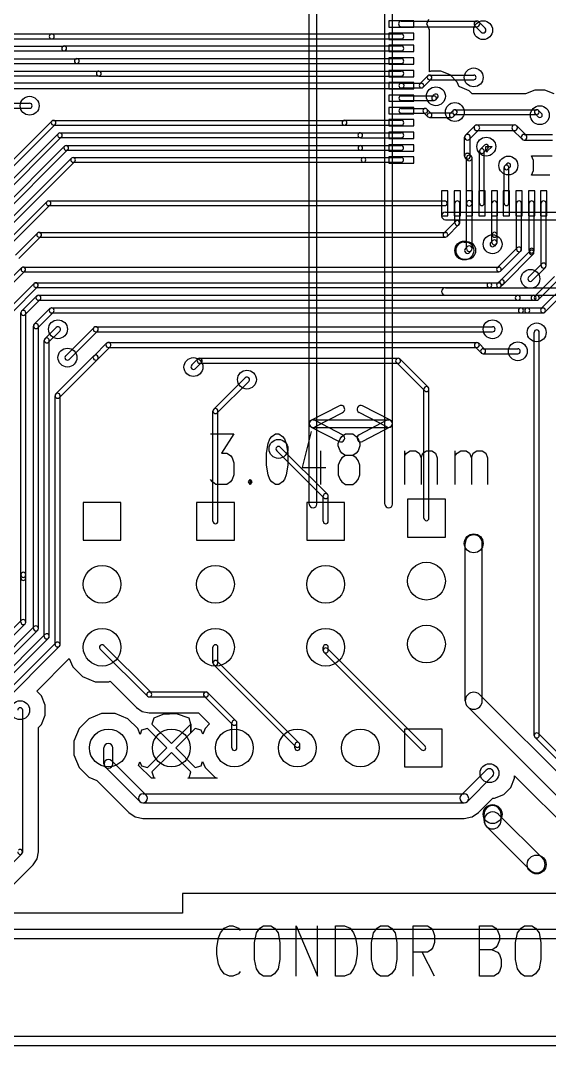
# Model space of a CAD drawing. Extents: x -29274 to 69862, y 24345 to 162744.
# Drawn here: x 35955 to 44353, y 24345 to 40624 of the extents above; entities that cross this region are included whole.
import ezdxf

# ---------------------------------------------------------------- set-up
doc = ezdxf.new("R2010")
doc.units = 0
doc.layers.add('BLACK', color=1, linetype='CONTINUOUS')

msp = doc.modelspace()

# ---------------------------------------------------------------- linework, layer by layer
at = {"layer": 'BLACK'}
for p, q in [((40540, 32942), (40540, 43120)), ((40660, 32942), (40660, 43120)), ((41740, 32942), (41740, 43120)), ((41860, 32942), (41860, 43120)), ((42200, 40620), (41800, 40620)), ((41800, 40620), (41800, 40520)), ((42000, 40615), (43200, 40615)), ((42200, 40520), (42200, 40620)), ((42402, 40570), (42411, 40579)), ((42402, 40570), (42411, 40579)), ((42411, 40561), (42402, 40570)), ((42411, 40561), (42402, 40570)), ((42411, 40579), (42438, 40646)), ((42411, 40579), (42438, 40646)), ((42438, 40495), (42411, 40561)), ((42438, 40495), (42411, 40561)), ((43169, 40538), (43268, 40439)), ((43232, 40601), (43331, 40502)), ((34400, 40410), (36450, 40410)), ((36450, 40410), (42000, 40410)), ((41800, 40520), (42200, 40520)), ((42200, 40420), (41800, 40420)), ((41800, 40420), (41800, 40320)), ((42000, 40525), (43200, 40525)), ((42200, 40320), (42200, 40420)), ((42450, 40483), (42438, 40495)), ((42450, 40483), (42438, 40495)), ((42448, 40470), (42449, 40471)), ((42448, 40470), (42449, 40471)), ((42449, 40469), (42448, 40470)), ((42449, 40469), (42448, 40470)), ((42449, 40471), (42450, 40483)), ((42449, 40471), (42450, 40483)), ((42449, 40369), (42449, 40469)), ((42449, 40369), (42449, 40469)), ((34400, 40330), (36450, 40330)), ((34610, 40217), (36650, 40217)), ((36450, 40330), (42000, 40330)), ((36650, 40220), (42000, 40220)), ((41800, 40320), (42200, 40320)), ((42200, 40230), (41800, 40230)), ((41800, 40230), (41800, 40130)), ((42200, 40130), (42200, 40230)), ((42449, 40279), (42449, 40369)), ((42449, 40279), (42449, 40369)), ((42449, 40270), (42449, 40279)), ((42449, 40270), (42449, 40279)), ((42449, 40179), (42449, 40270)), ((42449, 40179), (42449, 40270)), ((34610, 40143), (36650, 40143)), ((36650, 40140), (42000, 40140)), ((41800, 40130), (42200, 40130)), ((42449, 40079), (42448, 40080)), ((42448, 40080), (42449, 40080)), ((42449, 40079), (42448, 40080)), ((42448, 40080), (42449, 40080)), ((42449, 40080), (42449, 40179)), ((42449, 40080), (42449, 40179)), ((42449, 39979), (42449, 40079)), ((42449, 39979), (42449, 40079)), ((34710, 40017), (36850, 40017)), ((34710, 39943), (36850, 39943)), ((36850, 40020), (42000, 40020)), ((36850, 39940), (42000, 39940)), ((42200, 40030), (41800, 40030)), ((41800, 40030), (41800, 39930)), ((41800, 39930), (42200, 39930)), ((42200, 39930), (42200, 40030)), ((42449, 39880), (42449, 39979)), ((42449, 39880), (42449, 39979)), ((35260, 39817), (37200, 39817)), ((35260, 39743), (37200, 39743)), ((37200, 39820), (42000, 39820)), ((37200, 39740), (42000, 39740)), ((42200, 39830), (41800, 39830)), ((41800, 39830), (41800, 39730)), ((41800, 39730), (42200, 39730)), ((42200, 39730), (42200, 39830)), ((42294, 39617), (42423, 39746)), ((42449, 39879), (42448, 39880)), ((42448, 39880), (42449, 39880)), ((42449, 39879), (42448, 39880)), ((42448, 39880), (42449, 39880)), ((42449, 39810), (42449, 39879)), ((42449, 39810), (42449, 39879)), ((42471, 39819), (42449, 39810)), ((42471, 39819), (42449, 39810)), ((42450, 39757), (43150, 39757)), ((42630, 39819), (42471, 39819)), ((42630, 39819), (42471, 39819)), ((42776, 39758), (42630, 39819)), ((42776, 39758), (42630, 39819)), ((42888, 39646), (42776, 39758)), ((42888, 39646), (42776, 39758)), ((35470, 39635), (42000, 39635)), ((42200, 39640), (41800, 39640)), ((41800, 39640), (41800, 39540)), ((42000, 39627), (42320, 39627)), ((42200, 39540), (42200, 39640)), ((42347, 39564), (42476, 39693)), ((42450, 39683), (43150, 39683)), ((42919, 39569), (42888, 39646)), ((42919, 39569), (42888, 39646)), ((42930, 39569), (42919, 39569)), ((42930, 39569), (42919, 39569)), ((43076, 39508), (42930, 39569)), ((43076, 39508), (42930, 39569)), ((35470, 39545), (42000, 39545)), ((41800, 39540), (42200, 39540)), ((42200, 39440), (41800, 39440)), ((41800, 39440), (41800, 39340)), ((42000, 39553), (42320, 39553)), ((42000, 39427), (42520, 39427)), ((42200, 39340), (42200, 39440)), ((42494, 39416), (42524, 39446)), ((42546, 39364), (42576, 39394)), ((43127, 39457), (43076, 39508)), ((43127, 39457), (43076, 39508)), ((43973, 39457), (43127, 39457)), ((43973, 39457), (43127, 39457)), ((43974, 39458), (43973, 39457)), ((43974, 39458), (43973, 39457)), ((44121, 39519), (43974, 39458)), ((44121, 39519), (43974, 39458)), ((44280, 39519), (44121, 39519)), ((44280, 39519), (44121, 39519)), ((44426, 39458), (44280, 39519)), ((44426, 39458), (44280, 39519)), ((35800, 39310), (36100, 39310)), ((41800, 39340), (42200, 39340)), ((42200, 39240), (41800, 39240)), ((41800, 39240), (41800, 39140)), ((42000, 39353), (42520, 39353)), ((42200, 39140), (42200, 39240)), ((35800, 39230), (36100, 39230)), ((41800, 39140), (42200, 39140)), ((42000, 39227), (42380, 39227)), ((42000, 39153), (42380, 39153)), ((42354, 39163), (42423, 39094)), ((42407, 39216), (42476, 39147)), ((42450, 39157), (42800, 39157)), ((42450, 39083), (42800, 39083)), ((42774, 39146), (42824, 39196)), ((42826, 39094), (42876, 39144)), ((42850, 39207), (44150, 39207)), ((42850, 39133), (44150, 39133)), ((44124, 39144), (44174, 39094)), ((44176, 39196), (44226, 39146)), ((36453, 39026), (35224, 37797)), ((36506, 38973), (35277, 37744)), ((36480, 39037), (41100, 39037)), ((36480, 38963), (41100, 38963)), ((41100, 39040), (42000, 39040)), ((41100, 38960), (42000, 38960)), ((42200, 39050), (41800, 39050)), ((41800, 39050), (41800, 38950)), ((41800, 38950), (42200, 38950)), ((42200, 38950), (42200, 39050)), ((43018, 38802), (43168, 38952)), ((43200, 38965), (43800, 38965)), ((43832, 38952), (43982, 38802)), ((36554, 38826), (35374, 37646)), ((36606, 38774), (35426, 37594)), ((36580, 38837), (41350, 38837)), ((36580, 38763), (41350, 38763)), ((41350, 38840), (42000, 38840)), ((41350, 38760), (42000, 38760)), ((42200, 38850), (41800, 38850)), ((41800, 38850), (41800, 38750)), ((41800, 38750), (42200, 38750)), ((42200, 38750), (42200, 38850)), ((43005, 38470), (43005, 38770)), ((43082, 38738), (43232, 38888)), ((43095, 38470), (43095, 38770)), ((43200, 38875), (43800, 38875)), ((43768, 38888), (43918, 38738)), ((43950, 38815), (44400, 38815)), ((36654, 38626), (35324, 37296)), ((36680, 38637), (41350, 38637)), ((41350, 38637), (42000, 38637)), ((42200, 38650), (41800, 38650)), ((41800, 38650), (41800, 38550)), ((42200, 38550), (42200, 38650)), ((43254, 38577), (43323, 38646)), ((43307, 38524), (43376, 38593)), ((43345, 38565), (43345, 38625)), ((43345, 38625), (43441, 38625)), ((43345, 38565), (43345, 38625)), ((43345, 38625), (43441, 38625)), ((43441, 38625), (43362, 38546)), ((43441, 38625), (43362, 38546)), ((43950, 38725), (44400, 38725)), ((36706, 38574), (35376, 37244)), ((36763, 38436), (35524, 37197)), ((36680, 38563), (41350, 38563)), ((36790, 38447), (41400, 38447)), ((41350, 38563), (42000, 38563)), ((41400, 38447), (42000, 38447)), ((41800, 38550), (42200, 38550)), ((42200, 38460), (41800, 38460)), ((41800, 38460), (41800, 38360)), ((42200, 38360), (42200, 38460)), ((43048, 38408), (43018, 38438)), ((43035, 37720), (43035, 38440)), ((43112, 38472), (43082, 38502)), ((43125, 37720), (43125, 38440)), ((43243, 37720), (43243, 38550)), ((43317, 37720), (43317, 38550)), ((43353, 38553), (43345, 38565)), ((43353, 38553), (43345, 38565)), ((43356, 38534), (43353, 38553)), ((43356, 38534), (43353, 38553)), ((43362, 38546), (43356, 38534)), ((43362, 38546), (43356, 38534)), ((44099, 38399), (44067, 38475)), ((44067, 38475), (44395, 38475)), ((44099, 38399), (44067, 38475)), ((44067, 38475), (44395, 38475)), ((36816, 38383), (35577, 37144)), ((36790, 38373), (41400, 38373)), ((41400, 38373), (42000, 38373)), ((41800, 38360), (42200, 38360)), ((43633, 37720), (43633, 38290)), ((43644, 38316), (43674, 38346)), ((43696, 38264), (43726, 38294)), ((43707, 37720), (43707, 38290)), ((44099, 38240), (44099, 38399)), ((44099, 38240), (44099, 38399)), ((44069, 38169), (44099, 38240)), ((44069, 38169), (44099, 38240)), ((44071, 38169), (44069, 38169)), ((44071, 38169), (44069, 38169)), ((44161, 38169), (44071, 38169)), ((44161, 38169), (44071, 38169)), ((44170, 38169), (44161, 38169)), ((44170, 38169), (44161, 38169)), ((44261, 38169), (44170, 38169)), ((44261, 38169), (44170, 38169)), ((44360, 38169), (44261, 38169)), ((44360, 38169), (44261, 38169)), ((42740, 37920), (42640, 37920)), ((42640, 37920), (42640, 37520)), ((42740, 37520), (42740, 37920)), ((42940, 37920), (42840, 37920)), ((42840, 37920), (42840, 37520)), ((42940, 37520), (42940, 37920)), ((43130, 37920), (43030, 37920)), ((43030, 37920), (43030, 37520)), ((43130, 37520), (43130, 37920)), ((43330, 37920), (43230, 37920)), ((43230, 37920), (43230, 37520)), ((43330, 37520), (43330, 37920)), ((43530, 37920), (43430, 37920)), ((43430, 37920), (43430, 37520)), ((43530, 37520), (43530, 37920)), ((43720, 37920), (43620, 37920)), ((43620, 37920), (43620, 37520)), ((43720, 37520), (43720, 37920)), ((43920, 37920), (43820, 37920)), ((43820, 37920), (43820, 37520)), ((43920, 37520), (43920, 37920)), ((44120, 37920), (44020, 37920)), ((44020, 37920), (44020, 37520)), ((44120, 37520), (44120, 37920)), ((44310, 37920), (44210, 37920)), ((44210, 37920), (44210, 37520)), ((44310, 37520), (44310, 37920)), ((36374, 37746), (35624, 36996)), ((36426, 37694), (35676, 36944)), ((36400, 37757), (42690, 37757)), ((36400, 37683), (42690, 37683)), ((42850, 37410), (42850, 37720)), ((42930, 37410), (42930, 37720)), ((43035, 37000), (43035, 37720)), ((43125, 37000), (43125, 37720)), ((43440, 37220), (43440, 37720)), ((43520, 37220), (43520, 37720)), ((43830, 36990), (43830, 37720)), ((43910, 36990), (43910, 37720)), ((44030, 36970), (44030, 37720)), ((44110, 36970), (44110, 37720)), ((44220, 36730), (44220, 37720)), ((44300, 36730), (44300, 37720)), ((42640, 37520), (42740, 37520)), ((42700, 37580), (52228, 37580)), ((42700, 37460), (52228, 37460)), ((42840, 37520), (42940, 37520)), ((43030, 37520), (43130, 37520)), ((43230, 37520), (43330, 37520)), ((43430, 37520), (43530, 37520)), ((43620, 37520), (43720, 37520)), ((43820, 37520), (43920, 37520)), ((44020, 37520), (44120, 37520)), ((44210, 37520), (44310, 37520)), ((42674, 37246), (42864, 37436)), ((42726, 37194), (42916, 37384)), ((35874, 36897), (36223, 37246)), ((35927, 36844), (36276, 37193)), ((36250, 37257), (42700, 37257)), ((36250, 37183), (42700, 37183)), ((43452, 37128), (43422, 37098)), ((43440, 37100), (43440, 37220)), ((43520, 37100), (43520, 37220)), ((43000, 37105), (43050, 37105)), ((43048, 37032), (43018, 37002)), ((43112, 36968), (43082, 36938)), ((43508, 37072), (43478, 37042)), ((43524, 36696), (43844, 37016)), ((44044, 36966), (43574, 36496)), ((43576, 36644), (43896, 36964)), ((44033, 36940), (44033, 36970)), ((44107, 36940), (44107, 36970)), ((43000, 36835), (43050, 36835)), ((44096, 36914), (43626, 36444)), ((35574, 36297), (35973, 36696)), ((35627, 36244), (36026, 36643)), ((36000, 36707), (43550, 36707)), ((36000, 36633), (43550, 36633)), ((44231, 36758), (44022, 36549)), ((44288, 36701), (44079, 36492)), ((43524, 36446), (43574, 36496)), ((44122, 36248), (44432, 36558)), ((44178, 36192), (44488, 36502)), ((35774, 36047), (36173, 36446)), ((35827, 35994), (36226, 36393)), ((36200, 36457), (43400, 36457)), ((36200, 36383), (43400, 36383)), ((42700, 36380), (52228, 36380)), ((43400, 36457), (43550, 36457)), ((43400, 36383), (43550, 36383)), ((43576, 36394), (43626, 36444)), ((44222, 36049), (44631, 36458)), ((44279, 35992), (44688, 36401)), ((36211, 36248), (35972, 36009)), ((36268, 36191), (36029, 35952)), ((36240, 36260), (43850, 36260)), ((36240, 36180), (43850, 36180)), ((42700, 36260), (52228, 36260)), ((43850, 36260), (44100, 36260)), ((43850, 36180), (44100, 36180)), ((44100, 36260), (44150, 36260)), ((44100, 36180), (44150, 36180)), ((35960, 31820), (35960, 35980)), ((36040, 31820), (36040, 35980)), ((36421, 36048), (36172, 35799)), ((36478, 35991), (36229, 35742)), ((36450, 36060), (43900, 36060)), ((36450, 35980), (43900, 35980)), ((43900, 36060), (44000, 36060)), ((43900, 35980), (44000, 35980)), ((44000, 36060), (44250, 36060)), ((44000, 35980), (44250, 35980)), ((36160, 30970), (36160, 35770)), ((36240, 30970), (36240, 35770)), ((36344, 35571), (36521, 35748)), ((36401, 35514), (36578, 35691)), ((37122, 35748), (36672, 35298)), ((37178, 35692), (36728, 35242)), ((37150, 35760), (43450, 35760)), ((37150, 35680), (43450, 35680)), ((44110, 29270), (44110, 35670)), ((44190, 29270), (44190, 35670)), ((36332, 30842), (36332, 35542)), ((36412, 30842), (36412, 35542)), ((37122, 35299), (37321, 35498)), ((37350, 35510), (43200, 35510)), ((43229, 35498), (43328, 35399)), ((37179, 35242), (37378, 35441)), ((37350, 35430), (43200, 35430)), ((43172, 35441), (43271, 35342)), ((43300, 35410), (43850, 35410)), ((43300, 35330), (43850, 35330)), ((36516, 34693), (37121, 35298)), ((36573, 34636), (37178, 35241)), ((38672, 35149), (38771, 35248)), ((38729, 35092), (38828, 35191)), ((38800, 35260), (41950, 35260)), ((38800, 35180), (41950, 35180)), ((41922, 35192), (42372, 34742)), ((41978, 35248), (42428, 34798)), ((39022, 34449), (39521, 34948)), ((39079, 34392), (39578, 34891)), ((42360, 32720), (42360, 34770)), ((42440, 32720), (42440, 34770)), ((36504, 30714), (36504, 34664)), ((36584, 30714), (36584, 34664)), ((39010, 32670), (39010, 34420)), ((39090, 32670), (39090, 34420)), ((40572, 34275), (41014, 34504)), ((40628, 34168), (41070, 34397)), ((41771, 34168), (41329, 34398)), ((41827, 34274), (41385, 34504)), ((40600, 34281), (41800, 34281)), ((40628, 34274), (41070, 34045)), ((41771, 34274), (41329, 34044)), ((38973, 34057), (39344, 34057)), ((39344, 34057), (39144, 33752)), ((39944, 34019), (40001, 34057)), ((40001, 34057), (40058, 34057)), ((40058, 34057), (40115, 34019)), ((40572, 34095), (40429, 33524)), ((40572, 34167), (41014, 33938)), ((40600, 34161), (41800, 34161)), ((41057, 34019), (41115, 34057)), ((41115, 34057), (41229, 34057)), ((41229, 34057), (41286, 34019)), ((41827, 34168), (41385, 33938)), ((39858, 33752), (39887, 33905)), ((39887, 33905), (39915, 33981)), ((39915, 33981), (39944, 34019)), ((40115, 34019), (40144, 33981)), ((40144, 33981), (40173, 33905)), ((40173, 33905), (40201, 33752)), ((41000, 33905), (41029, 33981)), ((41000, 33867), (41000, 33905)), ((41029, 33791), (41000, 33867)), ((41029, 33981), (41057, 34019)), ((41286, 34019), (41315, 33981)), ((41315, 33981), (41343, 33905)), ((41343, 33867), (41315, 33791)), ((41343, 33905), (41343, 33867)), ((39144, 33752), (39230, 33752)), ((39230, 33752), (39287, 33714)), ((39287, 33714), (39316, 33676)), ((39858, 33562), (39858, 33752)), ((40022, 33791), (40771, 33042)), ((40079, 33848), (40828, 33099)), ((40201, 33752), (40201, 33562)), ((40715, 33791), (40715, 33257)), ((41057, 33752), (41029, 33791)), ((41115, 33714), (41057, 33752)), ((41115, 33714), (41057, 33676)), ((41229, 33714), (41115, 33714)), ((41286, 33752), (41229, 33714)), ((41286, 33676), (41229, 33714)), ((41315, 33791), (41286, 33752)), ((42057, 33257), (42057, 33791)), ((42057, 33714), (42085, 33752)), ((42085, 33752), (42143, 33791)), ((42143, 33791), (42228, 33791)), ((42228, 33791), (42285, 33752)), ((42285, 33752), (42314, 33676)), ((42314, 33676), (42343, 33752)), ((42343, 33752), (42400, 33791)), ((42400, 33791), (42485, 33791)), ((42485, 33791), (42543, 33752)), ((42543, 33752), (42571, 33676)), ((42857, 33257), (42857, 33791)), ((42857, 33714), (42885, 33752)), ((42885, 33752), (42943, 33791)), ((42943, 33791), (43028, 33791)), ((43028, 33791), (43085, 33752)), ((43085, 33752), (43114, 33676)), ((43114, 33676), (43143, 33752)), ((43143, 33752), (43200, 33791)), ((43200, 33791), (43285, 33791)), ((43285, 33791), (43343, 33752)), ((43343, 33752), (43371, 33676)), ((39316, 33676), (39344, 33600)), ((39344, 33600), (39344, 33410)), ((39887, 33410), (39858, 33562)), ((40201, 33562), (40173, 33410)), ((41029, 33638), (41000, 33562)), ((41000, 33562), (41000, 33410)), ((41057, 33676), (41029, 33638)), ((41315, 33638), (41286, 33676)), ((41343, 33562), (41315, 33638)), ((41343, 33410), (41343, 33562)), ((42314, 33676), (42314, 33257)), ((42571, 33676), (42571, 33257)), ((43114, 33676), (43114, 33257)), ((43371, 33676), (43371, 33257)), ((39344, 33410), (39316, 33333)), ((39915, 33333), (39887, 33410)), ((40173, 33410), (40144, 33333)), ((40429, 33524), (40801, 33524)), ((41000, 33410), (41029, 33333)), ((41315, 33333), (41343, 33410)), ((39001, 33295), (38973, 33333)), ((39058, 33257), (39001, 33295)), ((39230, 33257), (39058, 33257)), ((39287, 33295), (39230, 33257)), ((39316, 33333), (39287, 33295)), ((39572, 33295), (39601, 33333)), ((39601, 33257), (39572, 33295)), ((39601, 33333), (39629, 33295)), ((39601, 33333), (39601, 33257)), ((39629, 33295), (39601, 33257)), ((39944, 33295), (39915, 33333)), ((40001, 33257), (39944, 33295)), ((40058, 33257), (40001, 33257)), ((40115, 33295), (40058, 33257)), ((40144, 33333), (40115, 33295)), ((41029, 33333), (41057, 33295)), ((41057, 33295), (41115, 33257)), ((41115, 33257), (41229, 33257)), ((41229, 33257), (41286, 33295)), ((41286, 33295), (41315, 33333)), ((40760, 32670), (40760, 33070)), ((40840, 32670), (40840, 33070)), ((37550, 32970), (36950, 32970)), ((36950, 32970), (36950, 32370)), ((37550, 32370), (37550, 32970)), ((39350, 32970), (38750, 32970)), ((38750, 32970), (38750, 32370)), ((39350, 32370), (39350, 32970)), ((41100, 32970), (40500, 32970)), ((40500, 32970), (40500, 32370)), ((41100, 32370), (41100, 32970)), ((42700, 33020), (42100, 33020)), ((42100, 33020), (42100, 32420)), ((42700, 32420), (42700, 33020)), ((42100, 32420), (42700, 32420)), ((36950, 32370), (37550, 32370)), ((38750, 32370), (39350, 32370)), ((40500, 32370), (41100, 32370)), ((43015, 29820), (43015, 32320)), ((43285, 29820), (43285, 32320)), ((35960, 31070), (35960, 31820)), ((35960, 31770), (35960, 31820)), ((36040, 31070), (36040, 31820)), ((36040, 31770), (36040, 31820)), ((35971, 31098), (34722, 29849)), ((36028, 31041), (34779, 29792)), ((36172, 30998), (35022, 29848)), ((36228, 30942), (35078, 29792)), ((35369, 29896), (36343, 30870)), ((35425, 29840), (36399, 30814)), ((35572, 29799), (36515, 30742)), ((35629, 29742), (36572, 30685)), ((37971, 29892), (37222, 30641)), ((38028, 29949), (37279, 30698)), ((39010, 30420), (39010, 30670)), ((39090, 30420), (39090, 30670)), ((40760, 30620), (40760, 30670)), ((40828, 30648), (42378, 29098)), ((40840, 30620), (40840, 30670)), ((36212, 29972), (36730, 30491)), ((36212, 29972), (36730, 30491)), ((36730, 30491), (36785, 30359)), ((36730, 30491), (36785, 30359)), ((39078, 30448), (40378, 29148)), ((40772, 30592), (42322, 29042)), ((36785, 30359), (36939, 30205)), ((36785, 30359), (36939, 30205)), ((39022, 30392), (40322, 29092)), ((36939, 30205), (37141, 30121)), ((36939, 30205), (37141, 30121)), ((37141, 30121), (37359, 30121)), ((37141, 30121), (37359, 30121)), ((37359, 30121), (37379, 30130)), ((37359, 30121), (37379, 30130)), ((37379, 30130), (37794, 29715)), ((37379, 30130), (37794, 29715)), ((36288, 29896), (36212, 29972)), ((36288, 29896), (36212, 29972)), ((38000, 29960), (38900, 29960)), ((36349, 29749), (36288, 29896)), ((36349, 29749), (36288, 29896)), ((38000, 29880), (38900, 29880)), ((39322, 29442), (38872, 29892)), ((39378, 29498), (38928, 29948)), ((43246, 29915), (45545, 27616)), ((35990, 27420), (35990, 29670)), ((36349, 29590), (36349, 29749)), ((36349, 29590), (36349, 29749)), ((37794, 29715), (37795, 29715)), ((37794, 29715), (37795, 29715)), ((37795, 29715), (37889, 29652)), ((37795, 29715), (37889, 29652)), ((37889, 29652), (38000, 29630)), ((37889, 29652), (38000, 29630)), ((38000, 29630), (38780, 29630)), ((38000, 29630), (38780, 29630)), ((38780, 29630), (38957, 29453)), ((38780, 29630), (38957, 29453)), ((43055, 29724), (45354, 27425)), ((36288, 29444), (36349, 29590)), ((36288, 29444), (36349, 29590)), ((37039, 29535), (36885, 29381)), ((37039, 29535), (36885, 29381)), ((37241, 29619), (37039, 29535)), ((37241, 29619), (37039, 29535)), ((37459, 29619), (37241, 29619)), ((37459, 29619), (37241, 29619)), ((37661, 29535), (37459, 29619)), ((37661, 29535), (37459, 29619)), ((37815, 29381), (37661, 29535)), ((37815, 29381), (37661, 29535)), ((38069, 29542), (38042, 29448)), ((38069, 29542), (38042, 29448)), ((38216, 29602), (38069, 29542)), ((38216, 29602), (38069, 29542)), ((38429, 29613), (38216, 29602)), ((38429, 29613), (38216, 29602)), ((38631, 29542), (38429, 29613)), ((38631, 29542), (38429, 29613)), ((38658, 29448), (38631, 29542)), ((38658, 29448), (38631, 29542)), ((39310, 29070), (39310, 29470)), ((39390, 29070), (39390, 29470)), ((36240, 29396), (36288, 29444)), ((36240, 29396), (36288, 29444)), ((36240, 27420), (36240, 29396)), ((36240, 27420), (36240, 29396)), ((36885, 29381), (36801, 29179)), ((36885, 29381), (36801, 29179)), ((37854, 29286), (37815, 29381)), ((37854, 29286), (37815, 29381)), ((37878, 29351), (37854, 29286)), ((37878, 29351), (37854, 29286)), ((37972, 29378), (37878, 29351)), ((37972, 29378), (37878, 29351)), ((38279, 29070), (37972, 29378)), ((38279, 29070), (37972, 29378)), ((38042, 29448), (38350, 29141)), ((38042, 29448), (38350, 29141)), ((38350, 29141), (38658, 29448)), ((38350, 29141), (38658, 29448)), ((38658, 29308), (38421, 29070)), ((38658, 29308), (38421, 29070)), ((38658, 29308), (38658, 29448)), ((38658, 29448), (38658, 29308)), ((38658, 29308), (38658, 29448)), ((38658, 29448), (38658, 29308)), ((38728, 29378), (38658, 29308)), ((38728, 29378), (38658, 29308)), ((38822, 29351), (38728, 29378)), ((38822, 29351), (38728, 29378)), ((38847, 29290), (38822, 29351)), ((38847, 29290), (38822, 29351)), ((38885, 29381), (38847, 29290)), ((38885, 29381), (38847, 29290)), ((38957, 29453), (38885, 29381)), ((38957, 29453), (38885, 29381)), ((42650, 29370), (42050, 29370)), ((42050, 29370), (42050, 28770)), ((42650, 28770), (42650, 29370)), ((36801, 29179), (36801, 28961)), ((36801, 29179), (36801, 28961)), ((44122, 29242), (44572, 28792)), ((44178, 29298), (44628, 28848)), ((37280, 28820), (37280, 29070)), ((37420, 28820), (37420, 29070)), ((37972, 28762), (38279, 29070)), ((37972, 28762), (38279, 29070)), ((38350, 28999), (38042, 28692)), ((38350, 28999), (38042, 28692)), ((38658, 28692), (38350, 28999)), ((38658, 28692), (38350, 28999)), ((38421, 29070), (38728, 28762)), ((38421, 29070), (38728, 28762)), ((40310, 29070), (40310, 29120)), ((40390, 29070), (40390, 29120)), ((36801, 28961), (36885, 28759)), ((36801, 28961), (36885, 28759)), ((37400, 28869), (37949, 28320)), ((37829, 28794), (37852, 28851)), ((37829, 28794), (37852, 28851)), ((37852, 28851), (37878, 28789)), ((37852, 28851), (37878, 28789)), ((38822, 28789), (38845, 28855)), ((38822, 28789), (38845, 28855)), ((38845, 28855), (38885, 28759)), ((38845, 28855), (38885, 28759)), ((36885, 28759), (37039, 28605)), ((36885, 28759), (37039, 28605)), ((37301, 28770), (37850, 28221)), ((38032, 28590), (37829, 28794)), ((38032, 28590), (37829, 28794)), ((37878, 28789), (37972, 28762)), ((37878, 28789), (37972, 28762)), ((38042, 28692), (38069, 28598)), ((38042, 28692), (38069, 28598)), ((38631, 28598), (38658, 28692)), ((38631, 28598), (38658, 28692)), ((38728, 28762), (38822, 28789)), ((38728, 28762), (38822, 28789)), ((38885, 28759), (39039, 28605)), ((38885, 28759), (39039, 28605)), ((42050, 28770), (42650, 28770)), ((42951, 28320), (43350, 28719)), ((37039, 28605), (37165, 28553)), ((37039, 28605), (37165, 28553)), ((37165, 28553), (37673, 28044)), ((37165, 28553), (37673, 28044)), ((38091, 28590), (38032, 28590)), ((38091, 28590), (38032, 28590)), ((38069, 28598), (38091, 28590)), ((38069, 28598), (38091, 28590)), ((38611, 28590), (38631, 28598)), ((38611, 28590), (38631, 28598)), ((39075, 28590), (38611, 28590)), ((39075, 28590), (38611, 28590)), ((39039, 28605), (39075, 28590)), ((39039, 28605), (39075, 28590)), ((43050, 28221), (43449, 28620)), ((43738, 28444), (43799, 28590)), ((43738, 28444), (43799, 28590)), ((43799, 28590), (43799, 28627)), ((43799, 28627), (45177, 27248)), ((43799, 28590), (43799, 28627)), ((43799, 28627), (45177, 27248)), ((37900, 28340), (43000, 28340)), ((43479, 28271), (43626, 28332)), ((43479, 28271), (43626, 28332)), ((43626, 28332), (43738, 28444)), ((43626, 28332), (43738, 28444)), ((37900, 28200), (43000, 28200)), ((43226, 28044), (43453, 28271)), ((43226, 28044), (43453, 28271)), ((43453, 28271), (43479, 28271)), ((43453, 28271), (43479, 28271)), ((37673, 28044), (37674, 28044)), ((37673, 28044), (37674, 28044)), ((37674, 28044), (37776, 27975)), ((37674, 28044), (37776, 27975)), ((43123, 27974), (43226, 28044)), ((43123, 27974), (43226, 28044)), ((43315, 27920), (43315, 28020)), ((44245, 27316), (43546, 28015)), ((43585, 27920), (43585, 28020)), ((37776, 27975), (37778, 27974)), ((37776, 27975), (37778, 27974)), ((37778, 27974), (37899, 27951)), ((37778, 27974), (37899, 27951)), ((37899, 27951), (37900, 27950)), ((37899, 27951), (37900, 27950)), ((37900, 27950), (43000, 27950)), ((37900, 27950), (43000, 27950)), ((43000, 27950), (43122, 27974)), ((43000, 27950), (43122, 27974)), ((43122, 27974), (43123, 27974)), ((43122, 27974), (43123, 27974)), ((44054, 27125), (43355, 27824)), ((34779, 26192), (35978, 27391)), ((36218, 27309), (36240, 27420)), ((36218, 27309), (36240, 27420)), ((35385, 26445), (36155, 27215)), ((35385, 26445), (36155, 27215)), ((36155, 27215), (36218, 27309)), ((36155, 27215), (36218, 27309)), ((46354, 26760), (38527, 26760)), ((38527, 26760), (38527, 26445)), ((46354, 26760), (38527, 26760)), ((38527, 26760), (38527, 26445)), ((38527, 26445), (35385, 26445)), ((38527, 26445), (35385, 26445)), ((39186, 26208), (39271, 26246)), ((39271, 26246), (39328, 26246)), ((39328, 26246), (39414, 26208)), ((39757, 26208), (39814, 26246)), ((39814, 26246), (39928, 26246)), ((39928, 26246), (39986, 26208)), ((40329, 25446), (40329, 26246)), ((40329, 26246), (40672, 25446)), ((40672, 25446), (40672, 26246)), ((40958, 25446), (40958, 26246)), ((40958, 26246), (41101, 26246)), ((41101, 26246), (41186, 26208)), ((41615, 26208), (41672, 26246)), ((41672, 26246), (41786, 26246)), ((41786, 26246), (41844, 26208)), ((42187, 25446), (42187, 26246)), ((42187, 26246), (42415, 26246)), ((42415, 26246), (42473, 26208)), ((43244, 25446), (43244, 26246)), ((43244, 26246), (43444, 26246)), ((43444, 26246), (43501, 26208)), ((43901, 26208), (43958, 26246)), ((43958, 26246), (44072, 26246)), ((44072, 26246), (44130, 26208)), ((34150, 26195), (61650, 26195)), ((39071, 25903), (39100, 26056)), ((39100, 26056), (39128, 26132)), ((39128, 26132), (39186, 26208)), ((39414, 26208), (39443, 26170)), ((39671, 25980), (39700, 26132)), ((39700, 26132), (39757, 26208)), ((39986, 26208), (40043, 26132)), ((40043, 26132), (40071, 25980)), ((41186, 26208), (41244, 26132)), ((41244, 26132), (41272, 26056)), ((41272, 26056), (41301, 25903)), ((41529, 25980), (41558, 26132)), ((41558, 26132), (41615, 26208)), ((41844, 26208), (41901, 26132)), ((41901, 26132), (41929, 25980)), ((42473, 26208), (42501, 26170)), ((42501, 26170), (42530, 26094)), ((42530, 26094), (42530, 25980)), ((43501, 26208), (43530, 26170)), ((43530, 26170), (43558, 26094)), ((43558, 26094), (43558, 26018)), ((43815, 25980), (43844, 26132)), ((43844, 26132), (43901, 26208)), ((44130, 26208), (44187, 26132)), ((44187, 26132), (44215, 25980)), ((34150, 26045), (61650, 26045)), ((39071, 25789), (39071, 25903)), ((39671, 25713), (39671, 25980)), ((40071, 25980), (40071, 25713)), ((41301, 25903), (41301, 25789)), ((41529, 25713), (41529, 25980)), ((41929, 25980), (41929, 25713)), ((42501, 25903), (42473, 25865)), ((42530, 25980), (42501, 25903)), ((43501, 25903), (43444, 25865)), ((43530, 25941), (43501, 25903)), ((43558, 26018), (43530, 25941)), ((43815, 25713), (43815, 25980)), ((44215, 25980), (44215, 25713)), ((39100, 25637), (39071, 25789)), ((41301, 25789), (41272, 25637)), ((42415, 25827), (42187, 25827)), ((42530, 25446), (42330, 25827)), ((42473, 25865), (42415, 25827)), ((43444, 25865), (43244, 25865)), ((43444, 25865), (43530, 25827)), ((43530, 25827), (43558, 25789)), ((43558, 25789), (43587, 25713)), ((39128, 25560), (39100, 25637)), ((39186, 25484), (39128, 25560)), ((39700, 25560), (39671, 25713)), ((39757, 25484), (39700, 25560)), ((40043, 25560), (39986, 25484)), ((40071, 25713), (40043, 25560)), ((41244, 25560), (41186, 25484)), ((41272, 25637), (41244, 25560)), ((41558, 25560), (41529, 25713)), ((41615, 25484), (41558, 25560)), ((41901, 25560), (41844, 25484)), ((41929, 25713), (41901, 25560)), ((43587, 25599), (43558, 25522)), ((43587, 25713), (43587, 25599)), ((43844, 25560), (43815, 25713)), ((43901, 25484), (43844, 25560)), ((44187, 25560), (44130, 25484)), ((44215, 25713), (44187, 25560)), ((39271, 25446), (39186, 25484)), ((39328, 25446), (39271, 25446)), ((39414, 25484), (39328, 25446)), ((39443, 25522), (39414, 25484)), ((39814, 25446), (39757, 25484)), ((39928, 25446), (39814, 25446)), ((39986, 25484), (39928, 25446)), ((41101, 25446), (40958, 25446)), ((41186, 25484), (41101, 25446)), ((41672, 25446), (41615, 25484)), ((41786, 25446), (41672, 25446)), ((41844, 25484), (41786, 25446)), ((43472, 25446), (43244, 25446)), ((43530, 25484), (43472, 25446)), ((43558, 25522), (43530, 25484)), ((43958, 25446), (43901, 25484)), ((44072, 25446), (43958, 25446)), ((44130, 25484), (44072, 25446)), ((-8450, 24495), (61700, 24495)), ((-8450, 24345), (61700, 24345))]:
    msp.add_line(p, q, dxfattribs=at)
for centre, radius in [((43300, 40470), 150), ((43150, 39720), 150), ((42550, 39420), 150), ((36100, 39270), 150), ((42850, 39170), 150), ((44200, 39120), 150), ((43350, 38620), 150), ((43700, 38320), 150), ((43000, 36970), 150), ((43450, 37070), 150), ((44050, 36520), 150), ((36550, 35720), 150), ((43450, 35720), 150), ((44150, 35670), 150), ((43850, 35370), 150), ((36700, 35270), 150), ((38700, 35120), 150), ((39550, 34920), 150), ((40050, 33820), 150), ((43150, 32320), 150), ((37250, 31670), 300), ((39050, 31670), 300), ((40800, 31670), 300), ((42400, 31720), 300), ((37250, 30670), 300), ((39050, 30670), 300), ((40800, 30670), 300), ((42400, 30720), 300), ((35950, 29670), 150), ((37350, 29070), 300), ((38350, 29070), 300), ((39350, 29070), 300), ((40350, 29070), 300), ((41350, 29070), 300), ((43400, 28670), 150), ((43450, 28020), 150), ((44150, 27220), 150)]:
    msp.add_circle(centre, radius, dxfattribs=at)
for centre, radius, start, end in [((42000, 40570), 45, 90, 270), ((43201, 40569), 45, 45, 225), ((43200, 40570), 45, 270, 450), ((36450, 40370), 40, 90, 270), ((36450, 40370), 40, 270, 450), ((42000, 40370), 40, 270, 450), ((43299, 40471), 45, 225, 405), ((36650, 40180), 40, 90, 270), ((36650, 40180), 37, 270, 450), ((42000, 40180), 40, 270, 450), ((36850, 39980), 40, 90, 270), ((36850, 39980), 37, 270, 450), ((42000, 39980), 40, 270, 450), ((37200, 39780), 40, 90, 270), ((37200, 39780), 37, 270, 450), ((42000, 39780), 40, 270, 450), ((42450, 39720), 37, 90, 270), ((42449, 39719), 37, 315, 495), ((43150, 39720), 37, 270, 450), ((42000, 39590), 37, 90, 270), ((42000, 39590), 45, 270, 450), ((42321, 39591), 37, 135, 315), ((42320, 39590), 37, 270, 450), ((42000, 39390), 37, 90, 270), ((42520, 39390), 37, 135, 315), ((42520, 39390), 37, 270, 450), ((42550, 39420), 37, 315, 495), ((36100, 39270), 40, 270, 450), ((42000, 39190), 37, 90, 270), ((42380, 39190), 37, 45, 225), ((42380, 39190), 37, 270, 450), ((42450, 39120), 37, 90, 270), ((42450, 39120), 37, 225, 405), ((42800, 39120), 37, 135, 315), ((42800, 39120), 37, 270, 450), ((42850, 39170), 37, 90, 270), ((42850, 39170), 37, 315, 495), ((44150, 39170), 37, 45, 225), ((44150, 39170), 37, 270, 450), ((44200, 39120), 37, 225, 405), ((36480, 39000), 37, 90, 270), ((36479, 38999), 37, -45, 135), ((41100, 39000), 40, 90, 270), ((41100, 39000), 37, 270, 450), ((42000, 39000), 40, 270, 450), ((43200, 38920), 45, 90, 270), ((43200, 38920), 45, 315, 495), ((43800, 38920), 45, 45, 225), ((43800, 38920), 45, 270, 450), ((36580, 38800), 37, 90, 270), ((36580, 38800), 37, -45, 135), ((41350, 38800), 40, 90, 270), ((41350, 38800), 37, 270, 450), ((42000, 38800), 40, 270, 450), ((43050, 38770), 45, 360, 540), ((43050, 38770), 45, 135, 315), ((43950, 38770), 45, 90, 270), ((43950, 38770), 45, 225, 405), ((36680, 38600), 37, 90, 270), ((36680, 38600), 37, -45, 135), ((41350, 38600), 37, 90, 270), ((41350, 38600), 37, 270, 450), ((42000, 38600), 37, 270, 450), ((43280, 38550), 37, 360, 540), ((43350, 38620), 37, 315, 495), ((36790, 38410), 37, 90, 270), ((36789, 38409), 37, -45, 135), ((41400, 38410), 37, 90, 270), ((41400, 38410), 37, 270, 450), ((42000, 38410), 37, 270, 450), ((43050, 38470), 45, 405, 585), ((43050, 38470), 45, 180, 360), ((43080, 38440), 45, 360, 540), ((43080, 38440), 45, 225, 405), ((43280, 38550), 37, 135, 315), ((43670, 38290), 37, 360, 540), ((43670, 38290), 37, 135, 315), ((43700, 38320), 37, 315, 495), ((36400, 37720), 37, 90, 270), ((36400, 37720), 37, -45, 135), ((42690, 37720), 37, 270, 450), ((42890, 37720), 40, 360, 540), ((43080, 37720), 45, 360, 540), ((43080, 37720), 45, 180, 360), ((43280, 37720), 37, 180, 360), ((43480, 37720), 40, 360, 540), ((43670, 37720), 37, 180, 360), ((43870, 37720), 40, 360, 540), ((44070, 37720), 40, 360, 540), ((44260, 37720), 40, 360, 540), ((42700, 37520), 60, 90, 270), ((42890, 37410), 37, 315, 495), ((42890, 37410), 40, 180, 360), ((36250, 37220), 37, 90, 270), ((36250, 37220), 37, 315, 495), ((42700, 37220), 37, 135, 315), ((42700, 37220), 37, 270, 450), ((43480, 37220), 40, 360, 540), ((43480, 37220), 40, 180, 360), ((43480, 37100), 40, -45, 135), ((43000, 36970), 135, 90, 270), ((43050, 36970), 45, 135, 315), ((43080, 37000), 45, 180, 360), ((43080, 37000), 45, -45, 135), ((43050, 36970), 135, 270, 450), ((43450, 37070), 40, 135, 315), ((43480, 37100), 40, 180, 360), ((43870, 36990), 40, 180, 360), ((43870, 36990), 37, 315, 495), ((44070, 36970), 40, 180, 360), ((44070, 36970), 37, 360, 540), ((44070, 36940), 37, -45, 135), ((44070, 36940), 37, 180, 360), ((36000, 36670), 37, 90, 270), ((35999, 36669), 37, 315, 495), ((43550, 36670), 37, 135, 315), ((43550, 36670), 37, 270, 450), ((44260, 36730), 40, 180, 360), ((44260, 36730), 40, -45, 135), ((43600, 36470), 37, 135, 315), ((43600, 36470), 37, 315, 495), ((44050, 36520), 40, 135, 315), ((36200, 36420), 37, 90, 270), ((36199, 36419), 37, 315, 495), ((42700, 36320), 60, 90, 270), ((43400, 36420), 37, 90, 270), ((43400, 36420), 37, 270, 450), ((43550, 36420), 37, 135, 315), ((43550, 36420), 37, 270, 450), ((36240, 36220), 40, 90, 270), ((36240, 36220), 40, -45, 135), ((43850, 36220), 40, 90, 270), ((43850, 36220), 40, 270, 450), ((44100, 36220), 40, 90, 270), ((44100, 36220), 40, 270, 450), ((44150, 36220), 40, 135, 315), ((44150, 36220), 40, 270, 450), ((36000, 35980), 40, 360, 540), ((36000, 35980), 40, 135, 315), ((36450, 36020), 40, 90, 270), ((36449, 36019), 40, -45, 135), ((43900, 36020), 40, 90, 270), ((43900, 36020), 40, 270, 450), ((44000, 36020), 40, 90, 270), ((44000, 36020), 40, 270, 450), ((44251, 36021), 40, 135, 315), ((44250, 36020), 40, 270, 450), ((36200, 35770), 40, 360, 540), ((36201, 35771), 40, 135, 315), ((36549, 35719), 40, 315, 495), ((37150, 35720), 40, 90, 270), ((37150, 35720), 40, -45, 135), ((43450, 35720), 40, 270, 450), ((44150, 35670), 40, 360, 540), ((36372, 35542), 40, 360, 540), ((36373, 35543), 40, 135, 315), ((37350, 35470), 40, 90, 270), ((37350, 35470), 40, 315, 495), ((43201, 35469), 40, 45, 225), ((43200, 35470), 40, 270, 450), ((43300, 35370), 40, 90, 270), ((43299, 35371), 40, 225, 405), ((43850, 35370), 40, 270, 450), ((36700, 35270), 40, 135, 315), ((37150, 35270), 40, 135, 315), ((37150, 35270), 40, 315, 495), ((38800, 35220), 40, 90, 270), ((38799, 35219), 40, 315, 495), ((41950, 35220), 40, 45, 225), ((41950, 35220), 40, 270, 450), ((38701, 35121), 40, 135, 315), ((39550, 34920), 40, 315, 495), ((36544, 34664), 40, 360, 540), ((36544, 34664), 40, 135, 315), ((42400, 34770), 40, 360, 540), ((42400, 34770), 40, 225, 405), ((41042, 34451), 60, 297, 477), ((41357, 34451), 60, 422, 602), ((39050, 34420), 40, 360, 540), ((39050, 34420), 40, 135, 315), ((40600, 34221), 60, 90, 270), ((40600, 34221), 60, 62, 242), ((40600, 34221), 60, 117, 297), ((41799, 34221), 60, 242, 422), ((41799, 34221), 60, -62, 117), ((41800, 34221), 60, 270, 450), ((41042, 33991), 60, 242, 422), ((41357, 33991), 60, 117, 297), ((40050, 33820), 40, 45, 225), ((40800, 33070), 40, 360, 540), ((40800, 33070), 40, 225, 405), ((40600, 32942), 60, 180, 360), ((41800, 32942), 60, 180, 360), ((42400, 32720), 40, 180, 360), ((39050, 32670), 40, 180, 360), ((40800, 32670), 40, 180, 360), ((43150, 32320), 135, 360, 540), ((36000, 31820), 40, 360, 540), ((36000, 31820), 40, 360, 540), ((36000, 31820), 40, 180, 360), ((36000, 31770), 40, 180, 360), ((35999, 31069), 40, -45, 135), ((36000, 31070), 40, 180, 360), ((36200, 30970), 40, 180, 360), ((36200, 30970), 40, -45, 135), ((36372, 30842), 40, 180, 360), ((36371, 30842), 40, 315, 495), ((36544, 30714), 40, 180, 360), ((36544, 30714), 40, 315, 495), ((37250, 30670), 40, 405, 585), ((39050, 30670), 40, 360, 540), ((40800, 30670), 40, 360, 540), ((40800, 30620), 40, 45, 225), ((40800, 30620), 40, 180, 360), ((39050, 30420), 40, 45, 225), ((39050, 30420), 40, 180, 360), ((38000, 29920), 40, 90, 270), ((38900, 29920), 40, 405, 585), ((38900, 29920), 40, 270, 450), ((43150, 29820), 135, 45, 225), ((38000, 29920), 40, 225, 405), ((43150, 29820), 135, 180, 360), ((35950, 29670), 40, 360, 540), ((39350, 29470), 40, 360, 540), ((39350, 29470), 40, 225, 405), ((44150, 29270), 40, 45, 225), ((37350, 29070), 70, 360, 540), ((40350, 29120), 40, 360, 540), ((40350, 29120), 40, 225, 405), ((44150, 29270), 40, 180, 360), ((39350, 29070), 40, 180, 360), ((40350, 29070), 40, 180, 360), ((42350, 29070), 40, 225, 405), ((37350, 28820), 70, 180, 360), ((37351, 28819), 70, 45, 225), ((43399, 28669), 70, 315, 495), ((37900, 28270), 70, 90, 270), ((43000, 28270), 70, 270, 450), ((37899, 28271), 70, 225, 405), ((43001, 28271), 70, 135, 315), ((43450, 28020), 135, 360, 540), ((43451, 27919), 135, 405, 585), ((43450, 27920), 135, 180, 360), ((35950, 27420), 40, 180, 360), ((35950, 27420), 40, 315, 495), ((44149, 27221), 135, 225, 405)]:
    msp.add_arc(centre, radius, start, end, dxfattribs=at)

doc.saveas('drawing.dxf')
